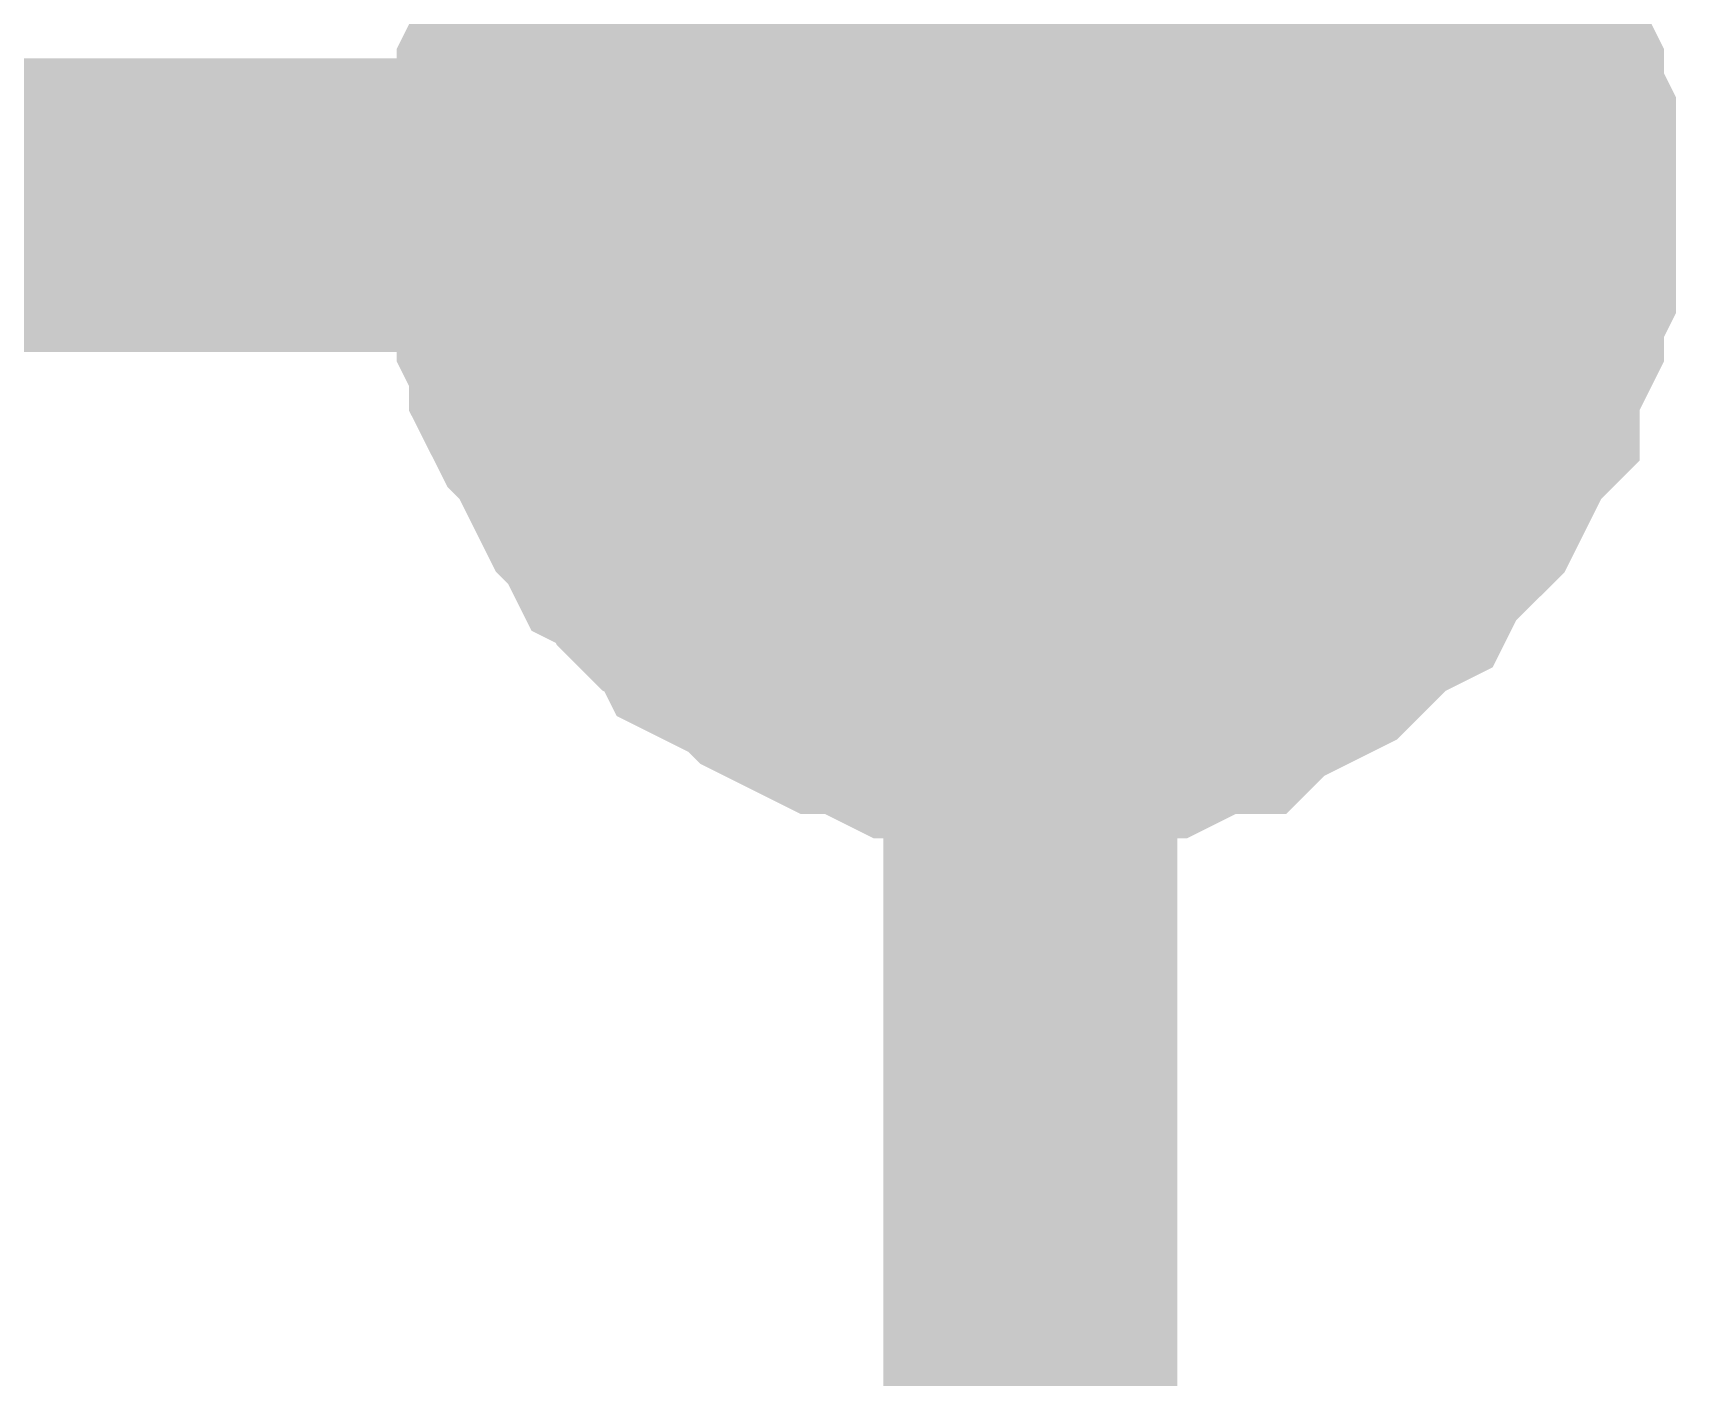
# Model space of a CAD drawing. Header units: inches. Extents: x 0 to 569, y 0 to 432.
# Drawn here: x 95.51 to 97.186, y 115.635 to 117.006 of the extents above; entities that cross this region are included whole.
import ezdxf

# ---------------------------------------------------------------- set-up
doc = ezdxf.new("R2010")
doc.units = ezdxf.units.IN
doc.layers.add('Sheet', color=255, linetype='Continuous')

msp = doc.modelspace()

# ---------------------------------------------------------------- linework, layer by layer
at = {"layer": 'Sheet'}
for points in [[(96.5274, 116.8301, 0.2997, 0.2997, 0), (96.5274, 142.2301, 0.2997, 0.2997, 0)], [(96.0189, 116.8301, 0.2997, 0.2997, 0), (96.0189, 116.8549, 0.2997, 0.2997, 0), (96.0189, 116.8797, 0.2997, 0.2997, 0), (96.0189, 116.9045, 0.2997, 0.2997, 0), (96.0313, 116.9293, 0.2997, 0.2997, 0), (96.0313, 116.9541, 0.2997, 0.2997, 0), (96.0437, 116.9789, 0.2997, 0.2997, 0), (96.0437, 117.0037, 0.2997, 0.2997, 0), (96.0562, 117.0285, 0.2997, 0.2997, 0), (96.0686, 117.0533, 0.2997, 0.2997, 0), (96.081, 117.0781, 0.2997, 0.2997, 0), (96.0934, 117.0905, 0.2997, 0.2997, 0), (96.1058, 117.1153, 0.2997, 0.2997, 0), (96.1182, 117.1401, 0.2997, 0.2997, 0), (96.1306, 117.1525, 0.2997, 0.2997, 0), (96.1554, 117.1773, 0.2997, 0.2997, 0)], [(96.0189, 116.8301, 0.2997, 0.2997, 0), (96.0189, 116.8549, 0.2997, 0.2997, 0), (96.0189, 116.8797, 0.2997, 0.2997, 0), (96.0189, 116.9045, 0.2997, 0.2997, 0), (96.0313, 116.9293, 0.2997, 0.2997, 0), (96.0313, 116.9541, 0.2997, 0.2997, 0), (96.0437, 116.9789, 0.2997, 0.2997, 0), (96.0437, 117.0037, 0.2997, 0.2997, 0), (96.0562, 117.0285, 0.2997, 0.2997, 0), (96.0686, 117.0533, 0.2997, 0.2997, 0), (96.081, 117.0781, 0.2997, 0.2997, 0), (96.0934, 117.0905, 0.2997, 0.2997, 0), (96.1058, 117.1153, 0.2997, 0.2997, 0), (96.1182, 117.1401, 0.2997, 0.2997, 0), (96.1306, 117.1525, 0.2997, 0.2997, 0), (96.1554, 117.1773, 0.2997, 0.2997, 0)], [(96.0189, 116.8301, 0.2997, 0.2997, 0), (96.0189, 116.8549, 0.2997, 0.2997, 0), (96.0189, 116.8797, 0.2997, 0.2997, 0), (96.0189, 116.9045, 0.2997, 0.2997, 0), (96.0313, 116.9293, 0.2997, 0.2997, 0), (96.0313, 116.9541, 0.2997, 0.2997, 0), (96.0437, 116.9789, 0.2997, 0.2997, 0), (96.0437, 117.0037, 0.2997, 0.2997, 0), (96.0562, 117.0285, 0.2997, 0.2997, 0), (96.0686, 117.0533, 0.2997, 0.2997, 0), (96.081, 117.0781, 0.2997, 0.2997, 0), (96.0934, 117.0905, 0.2997, 0.2997, 0), (96.1058, 117.1153, 0.2997, 0.2997, 0), (96.1182, 117.1401, 0.2997, 0.2997, 0), (96.1306, 117.1525, 0.2997, 0.2997, 0), (96.1554, 117.1773, 0.2997, 0.2997, 0)], [(96.0189, 116.8301, 0.2997, 0.2997, 0), (96.0189, 116.8549, 0.2997, 0.2997, 0), (96.0189, 116.8797, 0.2997, 0.2997, 0), (96.0189, 116.9045, 0.2997, 0.2997, 0), (96.0313, 116.9293, 0.2997, 0.2997, 0), (96.0313, 116.9541, 0.2997, 0.2997, 0), (96.0437, 116.9789, 0.2997, 0.2997, 0), (96.0437, 117.0037, 0.2997, 0.2997, 0), (96.0562, 117.0285, 0.2997, 0.2997, 0), (96.0686, 117.0533, 0.2997, 0.2997, 0), (96.081, 117.0781, 0.2997, 0.2997, 0), (96.0934, 117.0905, 0.2997, 0.2997, 0), (96.1058, 117.1153, 0.2997, 0.2997, 0), (96.1182, 117.1401, 0.2997, 0.2997, 0), (96.1306, 117.1525, 0.2997, 0.2997, 0), (96.1554, 117.1773, 0.2997, 0.2997, 0)], [(96.8995, 117.1773, 0.2997, 0.2997, 0), (96.9119, 117.1525, 0.2997, 0.2997, 0), (96.9367, 117.1401, 0.2997, 0.2997, 0), (96.9491, 117.1153, 0.2997, 0.2997, 0), (96.9615, 117.0905, 0.2997, 0.2997, 0), (96.9739, 117.0781, 0.2997, 0.2997, 0), (96.9863, 117.0533, 0.2997, 0.2997, 0), (96.9987, 117.0285, 0.2997, 0.2997, 0), (96.9987, 117.0037, 0.2997, 0.2997, 0), (97.0111, 116.9789, 0.2997, 0.2997, 0), (97.0235, 116.9541, 0.2997, 0.2997, 0), (97.0235, 116.9293, 0.2997, 0.2997, 0), (97.0359, 116.9045, 0.2997, 0.2997, 0), (97.0359, 116.8797, 0.2997, 0.2997, 0), (97.0359, 116.8549, 0.2997, 0.2997, 0), (97.0359, 116.8301, 0.2997, 0.2997, 0)], [(96.8995, 117.1773, 0.2997, 0.2997, 0), (96.9119, 117.1525, 0.2997, 0.2997, 0), (96.9367, 117.1401, 0.2997, 0.2997, 0), (96.9491, 117.1153, 0.2997, 0.2997, 0), (96.9615, 117.0905, 0.2997, 0.2997, 0), (96.9739, 117.0781, 0.2997, 0.2997, 0), (96.9863, 117.0533, 0.2997, 0.2997, 0), (96.9987, 117.0285, 0.2997, 0.2997, 0), (96.9987, 117.0037, 0.2997, 0.2997, 0), (97.0111, 116.9789, 0.2997, 0.2997, 0), (97.0235, 116.9541, 0.2997, 0.2997, 0), (97.0235, 116.9293, 0.2997, 0.2997, 0), (97.0359, 116.9045, 0.2997, 0.2997, 0), (97.0359, 116.8797, 0.2997, 0.2997, 0), (97.0359, 116.8549, 0.2997, 0.2997, 0), (97.0359, 116.8301, 0.2997, 0.2997, 0)], [(96.8995, 117.1773, 0.2997, 0.2997, 0), (96.9119, 117.1525, 0.2997, 0.2997, 0), (96.9367, 117.1401, 0.2997, 0.2997, 0), (96.9491, 117.1153, 0.2997, 0.2997, 0), (96.9615, 117.0905, 0.2997, 0.2997, 0), (96.9739, 117.0781, 0.2997, 0.2997, 0), (96.9863, 117.0533, 0.2997, 0.2997, 0), (96.9987, 117.0285, 0.2997, 0.2997, 0), (96.9987, 117.0037, 0.2997, 0.2997, 0), (97.0111, 116.9789, 0.2997, 0.2997, 0), (97.0235, 116.9541, 0.2997, 0.2997, 0), (97.0235, 116.9293, 0.2997, 0.2997, 0), (97.0359, 116.9045, 0.2997, 0.2997, 0), (97.0359, 116.8797, 0.2997, 0.2997, 0), (97.0359, 116.8549, 0.2997, 0.2997, 0), (97.0359, 116.8301, 0.2997, 0.2997, 0)], [(96.8995, 117.1773, 0.2997, 0.2997, 0), (96.9119, 117.1525, 0.2997, 0.2997, 0), (96.9367, 117.1401, 0.2997, 0.2997, 0), (96.9491, 117.1153, 0.2997, 0.2997, 0), (96.9615, 117.0905, 0.2997, 0.2997, 0), (96.9739, 117.0781, 0.2997, 0.2997, 0), (96.9863, 117.0533, 0.2997, 0.2997, 0), (96.9987, 117.0285, 0.2997, 0.2997, 0), (96.9987, 117.0037, 0.2997, 0.2997, 0), (97.0111, 116.9789, 0.2997, 0.2997, 0), (97.0235, 116.9541, 0.2997, 0.2997, 0), (97.0235, 116.9293, 0.2997, 0.2997, 0), (97.0359, 116.9045, 0.2997, 0.2997, 0), (97.0359, 116.8797, 0.2997, 0.2997, 0), (97.0359, 116.8549, 0.2997, 0.2997, 0), (97.0359, 116.8301, 0.2997, 0.2997, 0)], [(96.0189, 116.8301, 0.0991, 0.0991, 0), (96.0189, 116.8549, 0.0991, 0.0991, 0), (96.0189, 116.8797, 0.0991, 0.0991, 0), (96.0189, 116.9045, 0.0991, 0.0991, 0), (96.0313, 116.9293, 0.0991, 0.0991, 0), (96.0313, 116.9541, 0.0991, 0.0991, 0), (96.0437, 116.9789, 0.0991, 0.0991, 0), (96.0437, 117.0037, 0.0991, 0.0991, 0), (96.0562, 117.0285, 0.0991, 0.0991, 0), (96.0686, 117.0533, 0.0991, 0.0991, 0), (96.081, 117.0781, 0.0991, 0.0991, 0)], [(96.0189, 116.8301, 0.0991, 0.0991, 0), (96.0189, 116.8549, 0.0991, 0.0991, 0), (96.0189, 116.8797, 0.0991, 0.0991, 0), (96.0189, 116.9045, 0.0991, 0.0991, 0), (96.0313, 116.9293, 0.0991, 0.0991, 0), (96.0313, 116.9541, 0.0991, 0.0991, 0), (96.0437, 116.9789, 0.0991, 0.0991, 0), (96.0437, 117.0037, 0.0991, 0.0991, 0), (96.0562, 117.0285, 0.0991, 0.0991, 0), (96.0686, 117.0533, 0.0991, 0.0991, 0), (96.081, 117.0781, 0.0991, 0.0991, 0)], [(96.0189, 116.8301, 0.0991, 0.0991, 0), (96.0189, 116.8549, 0.0991, 0.0991, 0), (96.0189, 116.8797, 0.0991, 0.0991, 0), (96.0189, 116.9045, 0.0991, 0.0991, 0), (96.0313, 116.9293, 0.0991, 0.0991, 0), (96.0313, 116.9541, 0.0991, 0.0991, 0), (96.0437, 116.9789, 0.0991, 0.0991, 0), (96.0437, 117.0037, 0.0991, 0.0991, 0), (96.0562, 117.0285, 0.0991, 0.0991, 0), (96.0686, 117.0533, 0.0991, 0.0991, 0), (96.081, 117.0781, 0.0991, 0.0991, 0)], [(96.0189, 116.8301, 0.0991, 0.0991, 0), (96.0189, 116.8549, 0.0991, 0.0991, 0), (96.0189, 116.8797, 0.0991, 0.0991, 0), (96.0189, 116.9045, 0.0991, 0.0991, 0), (96.0313, 116.9293, 0.0991, 0.0991, 0), (96.0313, 116.9541, 0.0991, 0.0991, 0), (96.0437, 116.9789, 0.0991, 0.0991, 0), (96.0437, 117.0037, 0.0991, 0.0991, 0), (96.0562, 117.0285, 0.0991, 0.0991, 0), (96.0686, 117.0533, 0.0991, 0.0991, 0), (96.081, 117.0781, 0.0991, 0.0991, 0)], [(96.9739, 117.0781, 0.0991, 0.0991, 0), (96.9863, 117.0533, 0.0991, 0.0991, 0), (96.9987, 117.0285, 0.0991, 0.0991, 0), (96.9987, 117.0037, 0.0991, 0.0991, 0), (97.0111, 116.9789, 0.0991, 0.0991, 0), (97.0235, 116.9541, 0.0991, 0.0991, 0), (97.0235, 116.9293, 0.0991, 0.0991, 0), (97.0359, 116.9045, 0.0991, 0.0991, 0), (97.0359, 116.8797, 0.0991, 0.0991, 0), (97.0359, 116.8549, 0.0991, 0.0991, 0), (97.0359, 116.8301, 0.0991, 0.0991, 0)], [(96.9739, 117.0781, 0.0991, 0.0991, 0), (96.9863, 117.0533, 0.0991, 0.0991, 0), (96.9987, 117.0285, 0.0991, 0.0991, 0), (96.9987, 117.0037, 0.0991, 0.0991, 0), (97.0111, 116.9789, 0.0991, 0.0991, 0), (97.0235, 116.9541, 0.0991, 0.0991, 0), (97.0235, 116.9293, 0.0991, 0.0991, 0), (97.0359, 116.9045, 0.0991, 0.0991, 0), (97.0359, 116.8797, 0.0991, 0.0991, 0), (97.0359, 116.8549, 0.0991, 0.0991, 0), (97.0359, 116.8301, 0.0991, 0.0991, 0)], [(96.9739, 117.0781, 0.0991, 0.0991, 0), (96.9863, 117.0533, 0.0991, 0.0991, 0), (96.9987, 117.0285, 0.0991, 0.0991, 0), (96.9987, 117.0037, 0.0991, 0.0991, 0), (97.0111, 116.9789, 0.0991, 0.0991, 0), (97.0235, 116.9541, 0.0991, 0.0991, 0), (97.0235, 116.9293, 0.0991, 0.0991, 0), (97.0359, 116.9045, 0.0991, 0.0991, 0), (97.0359, 116.8797, 0.0991, 0.0991, 0), (97.0359, 116.8549, 0.0991, 0.0991, 0), (97.0359, 116.8301, 0.0991, 0.0991, 0)], [(96.9739, 117.0781, 0.0991, 0.0991, 0), (96.9863, 117.0533, 0.0991, 0.0991, 0), (96.9987, 117.0285, 0.0991, 0.0991, 0), (96.9987, 117.0037, 0.0991, 0.0991, 0), (97.0111, 116.9789, 0.0991, 0.0991, 0), (97.0235, 116.9541, 0.0991, 0.0991, 0), (97.0235, 116.9293, 0.0991, 0.0991, 0), (97.0359, 116.9045, 0.0991, 0.0991, 0), (97.0359, 116.8797, 0.0991, 0.0991, 0), (97.0359, 116.8549, 0.0991, 0.0991, 0), (97.0359, 116.8301, 0.0991, 0.0991, 0)], [(93.985, 116.8301, 0.2997, 0.2997, 0), (96.5274, 116.8301, 0.2997, 0.2997, 0), (96.5274, 91.4301, 0.2997, 0.2997, 0), (93.985, 91.4301, 0.2997, 0.2997, 0), (93.985, 81.2726, 0.2997, 0.2997, 0)], [(96.5274, 116.3216, 0.2997, 0.2997, 0), (96.5026, 116.3216, 0.2997, 0.2997, 0), (96.4778, 116.3216, 0.2997, 0.2997, 0), (96.453, 116.3216, 0.2997, 0.2997, 0), (96.4282, 116.334, 0.2997, 0.2997, 0), (96.4034, 116.334, 0.2997, 0.2997, 0), (96.3786, 116.3464, 0.2997, 0.2997, 0), (96.3538, 116.3588, 0.2997, 0.2997, 0), (96.329, 116.3588, 0.2997, 0.2997, 0), (96.3042, 116.3712, 0.2997, 0.2997, 0), (96.2794, 116.3836, 0.2997, 0.2997, 0), (96.267, 116.396, 0.2997, 0.2997, 0), (96.2422, 116.4084, 0.2997, 0.2997, 0), (96.2174, 116.4208, 0.2997, 0.2997, 0), (96.205, 116.4456, 0.2997, 0.2997, 0), (96.1802, 116.458, 0.2997, 0.2997, 0), (96.1678, 116.4704, 0.2997, 0.2997, 0), (96.1554, 116.4952, 0.2997, 0.2997, 0), (96.1306, 116.5076, 0.2997, 0.2997, 0), (96.1182, 116.5324, 0.2997, 0.2997, 0), (96.1058, 116.5448, 0.2997, 0.2997, 0), (96.0934, 116.5696, 0.2997, 0.2997, 0), (96.081, 116.5944, 0.2997, 0.2997, 0), (96.0686, 116.6192, 0.2997, 0.2997, 0), (96.0562, 116.6316, 0.2997, 0.2997, 0), (96.0437, 116.6564, 0.2997, 0.2997, 0), (96.0437, 116.6813, 0.2997, 0.2997, 0), (96.0313, 116.7061, 0.2997, 0.2997, 0), (96.0313, 116.7309, 0.2997, 0.2997, 0), (96.0189, 116.7557, 0.2997, 0.2997, 0), (96.0189, 116.7805, 0.2997, 0.2997, 0), (96.0189, 116.8053, 0.2997, 0.2997, 0), (96.0189, 116.8301, 0.2997, 0.2997, 0)], [(96.0189, 116.8301, 0.2997, 0.2997, 0), (96.0189, 116.8301, 0.2997, 0.2997, 0)], [(96.5274, 116.3216, 0.2997, 0.2997, 0), (96.5026, 116.3216, 0.2997, 0.2997, 0), (96.4778, 116.3216, 0.2997, 0.2997, 0), (96.453, 116.3216, 0.2997, 0.2997, 0), (96.4282, 116.334, 0.2997, 0.2997, 0), (96.4034, 116.334, 0.2997, 0.2997, 0), (96.3786, 116.3464, 0.2997, 0.2997, 0), (96.3538, 116.3588, 0.2997, 0.2997, 0), (96.329, 116.3588, 0.2997, 0.2997, 0), (96.3042, 116.3712, 0.2997, 0.2997, 0), (96.2794, 116.3836, 0.2997, 0.2997, 0), (96.267, 116.396, 0.2997, 0.2997, 0), (96.2422, 116.4084, 0.2997, 0.2997, 0), (96.2174, 116.4208, 0.2997, 0.2997, 0), (96.205, 116.4456, 0.2997, 0.2997, 0), (96.1802, 116.458, 0.2997, 0.2997, 0), (96.1678, 116.4704, 0.2997, 0.2997, 0), (96.1554, 116.4952, 0.2997, 0.2997, 0), (96.1306, 116.5076, 0.2997, 0.2997, 0), (96.1182, 116.5324, 0.2997, 0.2997, 0), (96.1058, 116.5448, 0.2997, 0.2997, 0), (96.0934, 116.5696, 0.2997, 0.2997, 0), (96.081, 116.5944, 0.2997, 0.2997, 0), (96.0686, 116.6192, 0.2997, 0.2997, 0), (96.0562, 116.6316, 0.2997, 0.2997, 0), (96.0437, 116.6564, 0.2997, 0.2997, 0), (96.0437, 116.6813, 0.2997, 0.2997, 0), (96.0313, 116.7061, 0.2997, 0.2997, 0), (96.0313, 116.7309, 0.2997, 0.2997, 0), (96.0189, 116.7557, 0.2997, 0.2997, 0), (96.0189, 116.7805, 0.2997, 0.2997, 0), (96.0189, 116.8053, 0.2997, 0.2997, 0), (96.0189, 116.8301, 0.2997, 0.2997, 0)], [(96.0189, 116.8301, 0.2997, 0.2997, 0), (96.0189, 116.8301, 0.2997, 0.2997, 0)], [(96.5274, 116.3216, 0.2997, 0.2997, 0), (96.5026, 116.3216, 0.2997, 0.2997, 0), (96.4778, 116.3216, 0.2997, 0.2997, 0), (96.453, 116.3216, 0.2997, 0.2997, 0), (96.4282, 116.334, 0.2997, 0.2997, 0), (96.4034, 116.334, 0.2997, 0.2997, 0), (96.3786, 116.3464, 0.2997, 0.2997, 0), (96.3538, 116.3588, 0.2997, 0.2997, 0), (96.329, 116.3588, 0.2997, 0.2997, 0), (96.3042, 116.3712, 0.2997, 0.2997, 0), (96.2794, 116.3836, 0.2997, 0.2997, 0), (96.267, 116.396, 0.2997, 0.2997, 0), (96.2422, 116.4084, 0.2997, 0.2997, 0), (96.2174, 116.4208, 0.2997, 0.2997, 0), (96.205, 116.4456, 0.2997, 0.2997, 0), (96.1802, 116.458, 0.2997, 0.2997, 0), (96.1678, 116.4704, 0.2997, 0.2997, 0), (96.1554, 116.4952, 0.2997, 0.2997, 0), (96.1306, 116.5076, 0.2997, 0.2997, 0), (96.1182, 116.5324, 0.2997, 0.2997, 0), (96.1058, 116.5448, 0.2997, 0.2997, 0), (96.0934, 116.5696, 0.2997, 0.2997, 0), (96.081, 116.5944, 0.2997, 0.2997, 0), (96.0686, 116.6192, 0.2997, 0.2997, 0), (96.0562, 116.6316, 0.2997, 0.2997, 0), (96.0437, 116.6564, 0.2997, 0.2997, 0), (96.0437, 116.6813, 0.2997, 0.2997, 0), (96.0313, 116.7061, 0.2997, 0.2997, 0), (96.0313, 116.7309, 0.2997, 0.2997, 0), (96.0189, 116.7557, 0.2997, 0.2997, 0), (96.0189, 116.7805, 0.2997, 0.2997, 0), (96.0189, 116.8053, 0.2997, 0.2997, 0), (96.0189, 116.8301, 0.2997, 0.2997, 0)], [(96.0189, 116.8301, 0.2997, 0.2997, 0), (96.0189, 116.8301, 0.2997, 0.2997, 0)], [(96.5274, 116.3216, 0.2997, 0.2997, 0), (96.5026, 116.3216, 0.2997, 0.2997, 0), (96.4778, 116.3216, 0.2997, 0.2997, 0), (96.453, 116.3216, 0.2997, 0.2997, 0), (96.4282, 116.334, 0.2997, 0.2997, 0), (96.4034, 116.334, 0.2997, 0.2997, 0), (96.3786, 116.3464, 0.2997, 0.2997, 0), (96.3538, 116.3588, 0.2997, 0.2997, 0), (96.329, 116.3588, 0.2997, 0.2997, 0), (96.3042, 116.3712, 0.2997, 0.2997, 0), (96.2794, 116.3836, 0.2997, 0.2997, 0), (96.267, 116.396, 0.2997, 0.2997, 0), (96.2422, 116.4084, 0.2997, 0.2997, 0), (96.2174, 116.4208, 0.2997, 0.2997, 0), (96.205, 116.4456, 0.2997, 0.2997, 0), (96.1802, 116.458, 0.2997, 0.2997, 0), (96.1678, 116.4704, 0.2997, 0.2997, 0), (96.1554, 116.4952, 0.2997, 0.2997, 0), (96.1306, 116.5076, 0.2997, 0.2997, 0), (96.1182, 116.5324, 0.2997, 0.2997, 0), (96.1058, 116.5448, 0.2997, 0.2997, 0), (96.0934, 116.5696, 0.2997, 0.2997, 0), (96.081, 116.5944, 0.2997, 0.2997, 0), (96.0686, 116.6192, 0.2997, 0.2997, 0), (96.0562, 116.6316, 0.2997, 0.2997, 0), (96.0437, 116.6564, 0.2997, 0.2997, 0), (96.0437, 116.6813, 0.2997, 0.2997, 0), (96.0313, 116.7061, 0.2997, 0.2997, 0), (96.0313, 116.7309, 0.2997, 0.2997, 0), (96.0189, 116.7557, 0.2997, 0.2997, 0), (96.0189, 116.7805, 0.2997, 0.2997, 0), (96.0189, 116.8053, 0.2997, 0.2997, 0), (96.0189, 116.8301, 0.2997, 0.2997, 0)], [(96.0189, 116.8301, 0.2997, 0.2997, 0), (96.0189, 116.8301, 0.2997, 0.2997, 0)], [(97.0359, 116.8301, 0.2997, 0.2997, 0), (97.0359, 116.8053, 0.2997, 0.2997, 0), (97.0359, 116.7805, 0.2997, 0.2997, 0), (97.0359, 116.7557, 0.2997, 0.2997, 0), (97.0235, 116.7309, 0.2997, 0.2997, 0), (97.0235, 116.7061, 0.2997, 0.2997, 0), (97.0111, 116.6813, 0.2997, 0.2997, 0), (96.9987, 116.6564, 0.2997, 0.2997, 0), (96.9987, 116.6316, 0.2997, 0.2997, 0), (96.9863, 116.6192, 0.2997, 0.2997, 0), (96.9739, 116.5944, 0.2997, 0.2997, 0), (96.9615, 116.5696, 0.2997, 0.2997, 0), (96.9491, 116.5448, 0.2997, 0.2997, 0), (96.9367, 116.5324, 0.2997, 0.2997, 0), (96.9119, 116.5076, 0.2997, 0.2997, 0), (96.8995, 116.4952, 0.2997, 0.2997, 0), (96.8871, 116.4704, 0.2997, 0.2997, 0), (96.8623, 116.458, 0.2997, 0.2997, 0), (96.8499, 116.4456, 0.2997, 0.2997, 0), (96.8251, 116.4208, 0.2997, 0.2997, 0), (96.8127, 116.4084, 0.2997, 0.2997, 0), (96.7879, 116.396, 0.2997, 0.2997, 0), (96.7631, 116.3836, 0.2997, 0.2997, 0), (96.7383, 116.3712, 0.2997, 0.2997, 0), (96.7259, 116.3588, 0.2997, 0.2997, 0), (96.7011, 116.3588, 0.2997, 0.2997, 0), (96.6763, 116.3464, 0.2997, 0.2997, 0), (96.6515, 116.334, 0.2997, 0.2997, 0), (96.6267, 116.334, 0.2997, 0.2997, 0), (96.6019, 116.3216, 0.2997, 0.2997, 0), (96.5771, 116.3216, 0.2997, 0.2997, 0), (96.5522, 116.3216, 0.2997, 0.2997, 0), (96.5274, 116.3216, 0.2997, 0.2997, 0)], [(97.0359, 116.8301, 0.2997, 0.2997, 0), (97.0359, 116.8053, 0.2997, 0.2997, 0), (97.0359, 116.7805, 0.2997, 0.2997, 0), (97.0359, 116.7557, 0.2997, 0.2997, 0), (97.0235, 116.7309, 0.2997, 0.2997, 0), (97.0235, 116.7061, 0.2997, 0.2997, 0), (97.0111, 116.6813, 0.2997, 0.2997, 0), (96.9987, 116.6564, 0.2997, 0.2997, 0), (96.9987, 116.6316, 0.2997, 0.2997, 0), (96.9863, 116.6192, 0.2997, 0.2997, 0), (96.9739, 116.5944, 0.2997, 0.2997, 0), (96.9615, 116.5696, 0.2997, 0.2997, 0), (96.9491, 116.5448, 0.2997, 0.2997, 0), (96.9367, 116.5324, 0.2997, 0.2997, 0), (96.9119, 116.5076, 0.2997, 0.2997, 0), (96.8995, 116.4952, 0.2997, 0.2997, 0), (96.8871, 116.4704, 0.2997, 0.2997, 0), (96.8623, 116.458, 0.2997, 0.2997, 0), (96.8499, 116.4456, 0.2997, 0.2997, 0), (96.8251, 116.4208, 0.2997, 0.2997, 0), (96.8127, 116.4084, 0.2997, 0.2997, 0), (96.7879, 116.396, 0.2997, 0.2997, 0), (96.7631, 116.3836, 0.2997, 0.2997, 0), (96.7383, 116.3712, 0.2997, 0.2997, 0), (96.7259, 116.3588, 0.2997, 0.2997, 0), (96.7011, 116.3588, 0.2997, 0.2997, 0), (96.6763, 116.3464, 0.2997, 0.2997, 0), (96.6515, 116.334, 0.2997, 0.2997, 0), (96.6267, 116.334, 0.2997, 0.2997, 0), (96.6019, 116.3216, 0.2997, 0.2997, 0), (96.5771, 116.3216, 0.2997, 0.2997, 0), (96.5522, 116.3216, 0.2997, 0.2997, 0), (96.5274, 116.3216, 0.2997, 0.2997, 0)], [(97.0359, 116.8301, 0.2997, 0.2997, 0), (97.0359, 116.8053, 0.2997, 0.2997, 0), (97.0359, 116.7805, 0.2997, 0.2997, 0), (97.0359, 116.7557, 0.2997, 0.2997, 0), (97.0235, 116.7309, 0.2997, 0.2997, 0), (97.0235, 116.7061, 0.2997, 0.2997, 0), (97.0111, 116.6813, 0.2997, 0.2997, 0), (96.9987, 116.6564, 0.2997, 0.2997, 0), (96.9987, 116.6316, 0.2997, 0.2997, 0), (96.9863, 116.6192, 0.2997, 0.2997, 0), (96.9739, 116.5944, 0.2997, 0.2997, 0), (96.9615, 116.5696, 0.2997, 0.2997, 0), (96.9491, 116.5448, 0.2997, 0.2997, 0), (96.9367, 116.5324, 0.2997, 0.2997, 0), (96.9119, 116.5076, 0.2997, 0.2997, 0), (96.8995, 116.4952, 0.2997, 0.2997, 0), (96.8871, 116.4704, 0.2997, 0.2997, 0), (96.8623, 116.458, 0.2997, 0.2997, 0), (96.8499, 116.4456, 0.2997, 0.2997, 0), (96.8251, 116.4208, 0.2997, 0.2997, 0), (96.8127, 116.4084, 0.2997, 0.2997, 0), (96.7879, 116.396, 0.2997, 0.2997, 0), (96.7631, 116.3836, 0.2997, 0.2997, 0), (96.7383, 116.3712, 0.2997, 0.2997, 0), (96.7259, 116.3588, 0.2997, 0.2997, 0), (96.7011, 116.3588, 0.2997, 0.2997, 0), (96.6763, 116.3464, 0.2997, 0.2997, 0), (96.6515, 116.334, 0.2997, 0.2997, 0), (96.6267, 116.334, 0.2997, 0.2997, 0), (96.6019, 116.3216, 0.2997, 0.2997, 0), (96.5771, 116.3216, 0.2997, 0.2997, 0), (96.5522, 116.3216, 0.2997, 0.2997, 0), (96.5274, 116.3216, 0.2997, 0.2997, 0)], [(97.0359, 116.8301, 0.2997, 0.2997, 0), (97.0359, 116.8053, 0.2997, 0.2997, 0), (97.0359, 116.7805, 0.2997, 0.2997, 0), (97.0359, 116.7557, 0.2997, 0.2997, 0), (97.0235, 116.7309, 0.2997, 0.2997, 0), (97.0235, 116.7061, 0.2997, 0.2997, 0), (97.0111, 116.6813, 0.2997, 0.2997, 0), (96.9987, 116.6564, 0.2997, 0.2997, 0), (96.9987, 116.6316, 0.2997, 0.2997, 0), (96.9863, 116.6192, 0.2997, 0.2997, 0), (96.9739, 116.5944, 0.2997, 0.2997, 0), (96.9615, 116.5696, 0.2997, 0.2997, 0), (96.9491, 116.5448, 0.2997, 0.2997, 0), (96.9367, 116.5324, 0.2997, 0.2997, 0), (96.9119, 116.5076, 0.2997, 0.2997, 0), (96.8995, 116.4952, 0.2997, 0.2997, 0), (96.8871, 116.4704, 0.2997, 0.2997, 0), (96.8623, 116.458, 0.2997, 0.2997, 0), (96.8499, 116.4456, 0.2997, 0.2997, 0), (96.8251, 116.4208, 0.2997, 0.2997, 0), (96.8127, 116.4084, 0.2997, 0.2997, 0), (96.7879, 116.396, 0.2997, 0.2997, 0), (96.7631, 116.3836, 0.2997, 0.2997, 0), (96.7383, 116.3712, 0.2997, 0.2997, 0), (96.7259, 116.3588, 0.2997, 0.2997, 0), (96.7011, 116.3588, 0.2997, 0.2997, 0), (96.6763, 116.3464, 0.2997, 0.2997, 0), (96.6515, 116.334, 0.2997, 0.2997, 0), (96.6267, 116.334, 0.2997, 0.2997, 0), (96.6019, 116.3216, 0.2997, 0.2997, 0), (96.5771, 116.3216, 0.2997, 0.2997, 0), (96.5522, 116.3216, 0.2997, 0.2997, 0), (96.5274, 116.3216, 0.2997, 0.2997, 0)], [(97.0359, 116.8301, 0.2997, 0.2997, 0), (97.0359, 116.8301, 0.2997, 0.2997, 0), (97.0359, 116.8301, 0.2997, 0.2997, 0), (97.0359, 116.8301, 0.2997, 0.2997, 0), (97.0359, 116.8301, 0.2997, 0.2997, 0), (97.0359, 116.8301, 0.2997, 0.2997, 0), (97.0359, 116.8301, 0.2997, 0.2997, 0), (97.0359, 116.8301, 0.2997, 0.2997, 0), (97.0359, 116.8301, 0.2997, 0.2997, 0), (97.0359, 116.8301, 0.2997, 0.2997, 0), (97.0359, 116.8301, 0.2997, 0.2997, 0), (97.0359, 116.8301, 0.2997, 0.2997, 0), (97.0359, 116.8301, 0.2997, 0.2997, 0), (97.0359, 116.8301, 0.2997, 0.2997, 0), (97.0359, 116.8301, 0.2997, 0.2997, 0), (97.0359, 116.8301, 0.2997, 0.2997, 0), (97.0359, 116.8301, 0.2997, 0.2997, 0), (97.0359, 116.8301, 0.2997, 0.2997, 0), (97.0359, 116.8301, 0.2997, 0.2997, 0), (97.0359, 116.8301, 0.2997, 0.2997, 0), (97.0359, 116.8301, 0.2997, 0.2997, 0), (97.0359, 116.8301, 0.2997, 0.2997, 0), (97.0359, 116.8301, 0.2997, 0.2997, 0), (97.0359, 116.8301, 0.2997, 0.2997, 0), (97.0359, 116.8301, 0.2997, 0.2997, 0), (97.0359, 116.8301, 0.2997, 0.2997, 0), (97.0359, 116.8301, 0.2997, 0.2997, 0), (97.0359, 116.8301, 0.2997, 0.2997, 0), (97.0359, 116.8301, 0.2997, 0.2997, 0), (97.0359, 116.8301, 0.2997, 0.2997, 0), (97.0359, 116.8301, 0.2997, 0.2997, 0), (97.0359, 116.8301, 0.2997, 0.2997, 0), (97.0359, 116.8301, 0.2997, 0.2997, 0)], [(97.0359, 116.8301, 0.2997, 0.2997, 0), (97.0359, 116.8301, 0.2997, 0.2997, 0)], [(97.0359, 116.8301, 0.2997, 0.2997, 0), (97.0359, 116.8301, 0.2997, 0.2997, 0), (97.0359, 116.8301, 0.2997, 0.2997, 0), (97.0359, 116.8301, 0.2997, 0.2997, 0), (97.0359, 116.8301, 0.2997, 0.2997, 0), (97.0359, 116.8301, 0.2997, 0.2997, 0), (97.0359, 116.8301, 0.2997, 0.2997, 0), (97.0359, 116.8301, 0.2997, 0.2997, 0), (97.0359, 116.8301, 0.2997, 0.2997, 0), (97.0359, 116.8301, 0.2997, 0.2997, 0), (97.0359, 116.8301, 0.2997, 0.2997, 0), (97.0359, 116.8301, 0.2997, 0.2997, 0), (97.0359, 116.8301, 0.2997, 0.2997, 0), (97.0359, 116.8301, 0.2997, 0.2997, 0), (97.0359, 116.8301, 0.2997, 0.2997, 0), (97.0359, 116.8301, 0.2997, 0.2997, 0), (97.0359, 116.8301, 0.2997, 0.2997, 0), (97.0359, 116.8301, 0.2997, 0.2997, 0), (97.0359, 116.8301, 0.2997, 0.2997, 0), (97.0359, 116.8301, 0.2997, 0.2997, 0), (97.0359, 116.8301, 0.2997, 0.2997, 0), (97.0359, 116.8301, 0.2997, 0.2997, 0), (97.0359, 116.8301, 0.2997, 0.2997, 0), (97.0359, 116.8301, 0.2997, 0.2997, 0), (97.0359, 116.8301, 0.2997, 0.2997, 0), (97.0359, 116.8301, 0.2997, 0.2997, 0), (97.0359, 116.8301, 0.2997, 0.2997, 0), (97.0359, 116.8301, 0.2997, 0.2997, 0), (97.0359, 116.8301, 0.2997, 0.2997, 0), (97.0359, 116.8301, 0.2997, 0.2997, 0), (97.0359, 116.8301, 0.2997, 0.2997, 0), (97.0359, 116.8301, 0.2997, 0.2997, 0), (97.0359, 116.8301, 0.2997, 0.2997, 0)], [(97.0359, 116.8301, 0.2997, 0.2997, 0), (97.0359, 116.8301, 0.2997, 0.2997, 0)], [(97.0359, 116.8301, 0.2997, 0.2997, 0), (97.0359, 116.8301, 0.2997, 0.2997, 0), (97.0359, 116.8301, 0.2997, 0.2997, 0), (97.0359, 116.8301, 0.2997, 0.2997, 0), (97.0359, 116.8301, 0.2997, 0.2997, 0), (97.0359, 116.8301, 0.2997, 0.2997, 0), (97.0359, 116.8301, 0.2997, 0.2997, 0), (97.0359, 116.8301, 0.2997, 0.2997, 0), (97.0359, 116.8301, 0.2997, 0.2997, 0), (97.0359, 116.8301, 0.2997, 0.2997, 0), (97.0359, 116.8301, 0.2997, 0.2997, 0), (97.0359, 116.8301, 0.2997, 0.2997, 0), (97.0359, 116.8301, 0.2997, 0.2997, 0), (97.0359, 116.8301, 0.2997, 0.2997, 0), (97.0359, 116.8301, 0.2997, 0.2997, 0), (97.0359, 116.8301, 0.2997, 0.2997, 0), (97.0359, 116.8301, 0.2997, 0.2997, 0), (97.0359, 116.8301, 0.2997, 0.2997, 0), (97.0359, 116.8301, 0.2997, 0.2997, 0), (97.0359, 116.8301, 0.2997, 0.2997, 0), (97.0359, 116.8301, 0.2997, 0.2997, 0), (97.0359, 116.8301, 0.2997, 0.2997, 0), (97.0359, 116.8301, 0.2997, 0.2997, 0), (97.0359, 116.8301, 0.2997, 0.2997, 0), (97.0359, 116.8301, 0.2997, 0.2997, 0), (97.0359, 116.8301, 0.2997, 0.2997, 0), (97.0359, 116.8301, 0.2997, 0.2997, 0), (97.0359, 116.8301, 0.2997, 0.2997, 0), (97.0359, 116.8301, 0.2997, 0.2997, 0), (97.0359, 116.8301, 0.2997, 0.2997, 0), (97.0359, 116.8301, 0.2997, 0.2997, 0), (97.0359, 116.8301, 0.2997, 0.2997, 0), (97.0359, 116.8301, 0.2997, 0.2997, 0)], [(97.0359, 116.8301, 0.2997, 0.2997, 0), (97.0359, 116.8301, 0.2997, 0.2997, 0)], [(97.0359, 116.8301, 0.2997, 0.2997, 0), (97.0359, 116.8301, 0.2997, 0.2997, 0), (97.0359, 116.8301, 0.2997, 0.2997, 0), (97.0359, 116.8301, 0.2997, 0.2997, 0), (97.0359, 116.8301, 0.2997, 0.2997, 0), (97.0359, 116.8301, 0.2997, 0.2997, 0), (97.0359, 116.8301, 0.2997, 0.2997, 0), (97.0359, 116.8301, 0.2997, 0.2997, 0), (97.0359, 116.8301, 0.2997, 0.2997, 0), (97.0359, 116.8301, 0.2997, 0.2997, 0), (97.0359, 116.8301, 0.2997, 0.2997, 0), (97.0359, 116.8301, 0.2997, 0.2997, 0), (97.0359, 116.8301, 0.2997, 0.2997, 0), (97.0359, 116.8301, 0.2997, 0.2997, 0), (97.0359, 116.8301, 0.2997, 0.2997, 0), (97.0359, 116.8301, 0.2997, 0.2997, 0), (97.0359, 116.8301, 0.2997, 0.2997, 0), (97.0359, 116.8301, 0.2997, 0.2997, 0), (97.0359, 116.8301, 0.2997, 0.2997, 0), (97.0359, 116.8301, 0.2997, 0.2997, 0), (97.0359, 116.8301, 0.2997, 0.2997, 0), (97.0359, 116.8301, 0.2997, 0.2997, 0), (97.0359, 116.8301, 0.2997, 0.2997, 0), (97.0359, 116.8301, 0.2997, 0.2997, 0), (97.0359, 116.8301, 0.2997, 0.2997, 0), (97.0359, 116.8301, 0.2997, 0.2997, 0), (97.0359, 116.8301, 0.2997, 0.2997, 0), (97.0359, 116.8301, 0.2997, 0.2997, 0), (97.0359, 116.8301, 0.2997, 0.2997, 0), (97.0359, 116.8301, 0.2997, 0.2997, 0), (97.0359, 116.8301, 0.2997, 0.2997, 0), (97.0359, 116.8301, 0.2997, 0.2997, 0), (97.0359, 116.8301, 0.2997, 0.2997, 0)], [(97.0359, 116.8301, 0.2997, 0.2997, 0), (97.0359, 116.8301, 0.2997, 0.2997, 0)], [(96.5274, 116.3216, 0.0991, 0.0991, 0), (96.5026, 116.3216, 0.0991, 0.0991, 0), (96.4778, 116.3216, 0.0991, 0.0991, 0), (96.453, 116.3216, 0.0991, 0.0991, 0), (96.4282, 116.334, 0.0991, 0.0991, 0), (96.4034, 116.334, 0.0991, 0.0991, 0), (96.3786, 116.3464, 0.0991, 0.0991, 0), (96.3538, 116.3588, 0.0991, 0.0991, 0), (96.329, 116.3588, 0.0991, 0.0991, 0), (96.3042, 116.3712, 0.0991, 0.0991, 0), (96.2794, 116.3836, 0.0991, 0.0991, 0), (96.267, 116.396, 0.0991, 0.0991, 0), (96.2422, 116.4084, 0.0991, 0.0991, 0), (96.2174, 116.4208, 0.0991, 0.0991, 0), (96.205, 116.4456, 0.0991, 0.0991, 0), (96.1802, 116.458, 0.0991, 0.0991, 0), (96.1678, 116.4704, 0.0991, 0.0991, 0), (96.1554, 116.4952, 0.0991, 0.0991, 0), (96.1306, 116.5076, 0.0991, 0.0991, 0), (96.1182, 116.5324, 0.0991, 0.0991, 0), (96.1058, 116.5448, 0.0991, 0.0991, 0), (96.0934, 116.5696, 0.0991, 0.0991, 0), (96.081, 116.5944, 0.0991, 0.0991, 0), (96.0686, 116.6192, 0.0991, 0.0991, 0), (96.0562, 116.6316, 0.0991, 0.0991, 0), (96.0437, 116.6564, 0.0991, 0.0991, 0), (96.0437, 116.6813, 0.0991, 0.0991, 0), (96.0313, 116.7061, 0.0991, 0.0991, 0), (96.0313, 116.7309, 0.0991, 0.0991, 0), (96.0189, 116.7557, 0.0991, 0.0991, 0), (96.0189, 116.7805, 0.0991, 0.0991, 0), (96.0189, 116.8053, 0.0991, 0.0991, 0), (96.0189, 116.8301, 0.0991, 0.0991, 0)], [(96.0189, 116.8301, 0.0991, 0.0991, 0), (96.0189, 116.8301, 0.0991, 0.0991, 0)], [(96.5274, 116.3216, 0.0991, 0.0991, 0), (96.5026, 116.3216, 0.0991, 0.0991, 0), (96.4778, 116.3216, 0.0991, 0.0991, 0), (96.453, 116.3216, 0.0991, 0.0991, 0), (96.4282, 116.334, 0.0991, 0.0991, 0), (96.4034, 116.334, 0.0991, 0.0991, 0), (96.3786, 116.3464, 0.0991, 0.0991, 0), (96.3538, 116.3588, 0.0991, 0.0991, 0), (96.329, 116.3588, 0.0991, 0.0991, 0), (96.3042, 116.3712, 0.0991, 0.0991, 0), (96.2794, 116.3836, 0.0991, 0.0991, 0), (96.267, 116.396, 0.0991, 0.0991, 0), (96.2422, 116.4084, 0.0991, 0.0991, 0), (96.2174, 116.4208, 0.0991, 0.0991, 0), (96.205, 116.4456, 0.0991, 0.0991, 0), (96.1802, 116.458, 0.0991, 0.0991, 0), (96.1678, 116.4704, 0.0991, 0.0991, 0), (96.1554, 116.4952, 0.0991, 0.0991, 0), (96.1306, 116.5076, 0.0991, 0.0991, 0), (96.1182, 116.5324, 0.0991, 0.0991, 0), (96.1058, 116.5448, 0.0991, 0.0991, 0), (96.0934, 116.5696, 0.0991, 0.0991, 0), (96.081, 116.5944, 0.0991, 0.0991, 0), (96.0686, 116.6192, 0.0991, 0.0991, 0), (96.0562, 116.6316, 0.0991, 0.0991, 0), (96.0437, 116.6564, 0.0991, 0.0991, 0), (96.0437, 116.6813, 0.0991, 0.0991, 0), (96.0313, 116.7061, 0.0991, 0.0991, 0), (96.0313, 116.7309, 0.0991, 0.0991, 0), (96.0189, 116.7557, 0.0991, 0.0991, 0), (96.0189, 116.7805, 0.0991, 0.0991, 0), (96.0189, 116.8053, 0.0991, 0.0991, 0), (96.0189, 116.8301, 0.0991, 0.0991, 0)], [(96.0189, 116.8301, 0.0991, 0.0991, 0), (96.0189, 116.8301, 0.0991, 0.0991, 0)], [(96.5274, 116.3216, 0.0991, 0.0991, 0), (96.5026, 116.3216, 0.0991, 0.0991, 0), (96.4778, 116.3216, 0.0991, 0.0991, 0), (96.453, 116.3216, 0.0991, 0.0991, 0), (96.4282, 116.334, 0.0991, 0.0991, 0), (96.4034, 116.334, 0.0991, 0.0991, 0), (96.3786, 116.3464, 0.0991, 0.0991, 0), (96.3538, 116.3588, 0.0991, 0.0991, 0), (96.329, 116.3588, 0.0991, 0.0991, 0), (96.3042, 116.3712, 0.0991, 0.0991, 0), (96.2794, 116.3836, 0.0991, 0.0991, 0), (96.267, 116.396, 0.0991, 0.0991, 0), (96.2422, 116.4084, 0.0991, 0.0991, 0), (96.2174, 116.4208, 0.0991, 0.0991, 0), (96.205, 116.4456, 0.0991, 0.0991, 0), (96.1802, 116.458, 0.0991, 0.0991, 0), (96.1678, 116.4704, 0.0991, 0.0991, 0), (96.1554, 116.4952, 0.0991, 0.0991, 0), (96.1306, 116.5076, 0.0991, 0.0991, 0), (96.1182, 116.5324, 0.0991, 0.0991, 0), (96.1058, 116.5448, 0.0991, 0.0991, 0), (96.0934, 116.5696, 0.0991, 0.0991, 0), (96.081, 116.5944, 0.0991, 0.0991, 0), (96.0686, 116.6192, 0.0991, 0.0991, 0), (96.0562, 116.6316, 0.0991, 0.0991, 0), (96.0437, 116.6564, 0.0991, 0.0991, 0), (96.0437, 116.6813, 0.0991, 0.0991, 0), (96.0313, 116.7061, 0.0991, 0.0991, 0), (96.0313, 116.7309, 0.0991, 0.0991, 0), (96.0189, 116.7557, 0.0991, 0.0991, 0), (96.0189, 116.7805, 0.0991, 0.0991, 0), (96.0189, 116.8053, 0.0991, 0.0991, 0), (96.0189, 116.8301, 0.0991, 0.0991, 0)], [(96.0189, 116.8301, 0.0991, 0.0991, 0), (96.0189, 116.8301, 0.0991, 0.0991, 0)], [(96.5274, 116.3216, 0.0991, 0.0991, 0), (96.5026, 116.3216, 0.0991, 0.0991, 0), (96.4778, 116.3216, 0.0991, 0.0991, 0), (96.453, 116.3216, 0.0991, 0.0991, 0), (96.4282, 116.334, 0.0991, 0.0991, 0), (96.4034, 116.334, 0.0991, 0.0991, 0), (96.3786, 116.3464, 0.0991, 0.0991, 0), (96.3538, 116.3588, 0.0991, 0.0991, 0), (96.329, 116.3588, 0.0991, 0.0991, 0), (96.3042, 116.3712, 0.0991, 0.0991, 0), (96.2794, 116.3836, 0.0991, 0.0991, 0), (96.267, 116.396, 0.0991, 0.0991, 0), (96.2422, 116.4084, 0.0991, 0.0991, 0), (96.2174, 116.4208, 0.0991, 0.0991, 0), (96.205, 116.4456, 0.0991, 0.0991, 0), (96.1802, 116.458, 0.0991, 0.0991, 0), (96.1678, 116.4704, 0.0991, 0.0991, 0), (96.1554, 116.4952, 0.0991, 0.0991, 0), (96.1306, 116.5076, 0.0991, 0.0991, 0), (96.1182, 116.5324, 0.0991, 0.0991, 0), (96.1058, 116.5448, 0.0991, 0.0991, 0), (96.0934, 116.5696, 0.0991, 0.0991, 0), (96.081, 116.5944, 0.0991, 0.0991, 0), (96.0686, 116.6192, 0.0991, 0.0991, 0), (96.0562, 116.6316, 0.0991, 0.0991, 0), (96.0437, 116.6564, 0.0991, 0.0991, 0), (96.0437, 116.6813, 0.0991, 0.0991, 0), (96.0313, 116.7061, 0.0991, 0.0991, 0), (96.0313, 116.7309, 0.0991, 0.0991, 0), (96.0189, 116.7557, 0.0991, 0.0991, 0), (96.0189, 116.7805, 0.0991, 0.0991, 0), (96.0189, 116.8053, 0.0991, 0.0991, 0), (96.0189, 116.8301, 0.0991, 0.0991, 0)], [(96.0189, 116.8301, 0.0991, 0.0991, 0), (96.0189, 116.8301, 0.0991, 0.0991, 0)], [(97.0359, 116.8301, 0.0991, 0.0991, 0), (97.0359, 116.8053, 0.0991, 0.0991, 0), (97.0359, 116.7805, 0.0991, 0.0991, 0), (97.0359, 116.7557, 0.0991, 0.0991, 0), (97.0235, 116.7309, 0.0991, 0.0991, 0), (97.0235, 116.7061, 0.0991, 0.0991, 0), (97.0111, 116.6813, 0.0991, 0.0991, 0), (96.9987, 116.6564, 0.0991, 0.0991, 0), (96.9987, 116.6316, 0.0991, 0.0991, 0), (96.9863, 116.6192, 0.0991, 0.0991, 0), (96.9739, 116.5944, 0.0991, 0.0991, 0), (96.9615, 116.5696, 0.0991, 0.0991, 0), (96.9491, 116.5448, 0.0991, 0.0991, 0), (96.9367, 116.5324, 0.0991, 0.0991, 0), (96.9119, 116.5076, 0.0991, 0.0991, 0), (96.8995, 116.4952, 0.0991, 0.0991, 0), (96.8871, 116.4704, 0.0991, 0.0991, 0), (96.8623, 116.458, 0.0991, 0.0991, 0), (96.8499, 116.4456, 0.0991, 0.0991, 0), (96.8251, 116.4208, 0.0991, 0.0991, 0), (96.8127, 116.4084, 0.0991, 0.0991, 0), (96.7879, 116.396, 0.0991, 0.0991, 0), (96.7631, 116.3836, 0.0991, 0.0991, 0), (96.7383, 116.3712, 0.0991, 0.0991, 0), (96.7259, 116.3588, 0.0991, 0.0991, 0), (96.7011, 116.3588, 0.0991, 0.0991, 0), (96.6763, 116.3464, 0.0991, 0.0991, 0), (96.6515, 116.334, 0.0991, 0.0991, 0), (96.6267, 116.334, 0.0991, 0.0991, 0), (96.6019, 116.3216, 0.0991, 0.0991, 0), (96.5771, 116.3216, 0.0991, 0.0991, 0), (96.5522, 116.3216, 0.0991, 0.0991, 0), (96.5274, 116.3216, 0.0991, 0.0991, 0)], [(97.0359, 116.8301, 0.0991, 0.0991, 0), (97.0359, 116.8053, 0.0991, 0.0991, 0), (97.0359, 116.7805, 0.0991, 0.0991, 0), (97.0359, 116.7557, 0.0991, 0.0991, 0), (97.0235, 116.7309, 0.0991, 0.0991, 0), (97.0235, 116.7061, 0.0991, 0.0991, 0), (97.0111, 116.6813, 0.0991, 0.0991, 0), (96.9987, 116.6564, 0.0991, 0.0991, 0), (96.9987, 116.6316, 0.0991, 0.0991, 0), (96.9863, 116.6192, 0.0991, 0.0991, 0), (96.9739, 116.5944, 0.0991, 0.0991, 0), (96.9615, 116.5696, 0.0991, 0.0991, 0), (96.9491, 116.5448, 0.0991, 0.0991, 0), (96.9367, 116.5324, 0.0991, 0.0991, 0), (96.9119, 116.5076, 0.0991, 0.0991, 0), (96.8995, 116.4952, 0.0991, 0.0991, 0), (96.8871, 116.4704, 0.0991, 0.0991, 0), (96.8623, 116.458, 0.0991, 0.0991, 0), (96.8499, 116.4456, 0.0991, 0.0991, 0), (96.8251, 116.4208, 0.0991, 0.0991, 0), (96.8127, 116.4084, 0.0991, 0.0991, 0), (96.7879, 116.396, 0.0991, 0.0991, 0), (96.7631, 116.3836, 0.0991, 0.0991, 0), (96.7383, 116.3712, 0.0991, 0.0991, 0), (96.7259, 116.3588, 0.0991, 0.0991, 0), (96.7011, 116.3588, 0.0991, 0.0991, 0), (96.6763, 116.3464, 0.0991, 0.0991, 0), (96.6515, 116.334, 0.0991, 0.0991, 0), (96.6267, 116.334, 0.0991, 0.0991, 0), (96.6019, 116.3216, 0.0991, 0.0991, 0), (96.5771, 116.3216, 0.0991, 0.0991, 0), (96.5522, 116.3216, 0.0991, 0.0991, 0), (96.5274, 116.3216, 0.0991, 0.0991, 0)], [(97.0359, 116.8301, 0.0991, 0.0991, 0), (97.0359, 116.8053, 0.0991, 0.0991, 0), (97.0359, 116.7805, 0.0991, 0.0991, 0), (97.0359, 116.7557, 0.0991, 0.0991, 0), (97.0235, 116.7309, 0.0991, 0.0991, 0), (97.0235, 116.7061, 0.0991, 0.0991, 0), (97.0111, 116.6813, 0.0991, 0.0991, 0), (96.9987, 116.6564, 0.0991, 0.0991, 0), (96.9987, 116.6316, 0.0991, 0.0991, 0), (96.9863, 116.6192, 0.0991, 0.0991, 0), (96.9739, 116.5944, 0.0991, 0.0991, 0), (96.9615, 116.5696, 0.0991, 0.0991, 0), (96.9491, 116.5448, 0.0991, 0.0991, 0), (96.9367, 116.5324, 0.0991, 0.0991, 0), (96.9119, 116.5076, 0.0991, 0.0991, 0), (96.8995, 116.4952, 0.0991, 0.0991, 0), (96.8871, 116.4704, 0.0991, 0.0991, 0), (96.8623, 116.458, 0.0991, 0.0991, 0), (96.8499, 116.4456, 0.0991, 0.0991, 0), (96.8251, 116.4208, 0.0991, 0.0991, 0), (96.8127, 116.4084, 0.0991, 0.0991, 0), (96.7879, 116.396, 0.0991, 0.0991, 0), (96.7631, 116.3836, 0.0991, 0.0991, 0), (96.7383, 116.3712, 0.0991, 0.0991, 0), (96.7259, 116.3588, 0.0991, 0.0991, 0), (96.7011, 116.3588, 0.0991, 0.0991, 0), (96.6763, 116.3464, 0.0991, 0.0991, 0), (96.6515, 116.334, 0.0991, 0.0991, 0), (96.6267, 116.334, 0.0991, 0.0991, 0), (96.6019, 116.3216, 0.0991, 0.0991, 0), (96.5771, 116.3216, 0.0991, 0.0991, 0), (96.5522, 116.3216, 0.0991, 0.0991, 0), (96.5274, 116.3216, 0.0991, 0.0991, 0)], [(97.0359, 116.8301, 0.0991, 0.0991, 0), (97.0359, 116.8053, 0.0991, 0.0991, 0), (97.0359, 116.7805, 0.0991, 0.0991, 0), (97.0359, 116.7557, 0.0991, 0.0991, 0), (97.0235, 116.7309, 0.0991, 0.0991, 0), (97.0235, 116.7061, 0.0991, 0.0991, 0), (97.0111, 116.6813, 0.0991, 0.0991, 0), (96.9987, 116.6564, 0.0991, 0.0991, 0), (96.9987, 116.6316, 0.0991, 0.0991, 0), (96.9863, 116.6192, 0.0991, 0.0991, 0), (96.9739, 116.5944, 0.0991, 0.0991, 0), (96.9615, 116.5696, 0.0991, 0.0991, 0), (96.9491, 116.5448, 0.0991, 0.0991, 0), (96.9367, 116.5324, 0.0991, 0.0991, 0), (96.9119, 116.5076, 0.0991, 0.0991, 0), (96.8995, 116.4952, 0.0991, 0.0991, 0), (96.8871, 116.4704, 0.0991, 0.0991, 0), (96.8623, 116.458, 0.0991, 0.0991, 0), (96.8499, 116.4456, 0.0991, 0.0991, 0), (96.8251, 116.4208, 0.0991, 0.0991, 0), (96.8127, 116.4084, 0.0991, 0.0991, 0), (96.7879, 116.396, 0.0991, 0.0991, 0), (96.7631, 116.3836, 0.0991, 0.0991, 0), (96.7383, 116.3712, 0.0991, 0.0991, 0), (96.7259, 116.3588, 0.0991, 0.0991, 0), (96.7011, 116.3588, 0.0991, 0.0991, 0), (96.6763, 116.3464, 0.0991, 0.0991, 0), (96.6515, 116.334, 0.0991, 0.0991, 0), (96.6267, 116.334, 0.0991, 0.0991, 0), (96.6019, 116.3216, 0.0991, 0.0991, 0), (96.5771, 116.3216, 0.0991, 0.0991, 0), (96.5522, 116.3216, 0.0991, 0.0991, 0), (96.5274, 116.3216, 0.0991, 0.0991, 0)], [(97.0359, 116.8301, 0.0991, 0.0991, 0), (97.0359, 116.8301, 0.0991, 0.0991, 0), (97.0359, 116.8301, 0.0991, 0.0991, 0), (97.0359, 116.8301, 0.0991, 0.0991, 0), (97.0359, 116.8301, 0.0991, 0.0991, 0), (97.0359, 116.8301, 0.0991, 0.0991, 0), (97.0359, 116.8301, 0.0991, 0.0991, 0), (97.0359, 116.8301, 0.0991, 0.0991, 0), (97.0359, 116.8301, 0.0991, 0.0991, 0), (97.0359, 116.8301, 0.0991, 0.0991, 0), (97.0359, 116.8301, 0.0991, 0.0991, 0), (97.0359, 116.8301, 0.0991, 0.0991, 0), (97.0359, 116.8301, 0.0991, 0.0991, 0), (97.0359, 116.8301, 0.0991, 0.0991, 0), (97.0359, 116.8301, 0.0991, 0.0991, 0), (97.0359, 116.8301, 0.0991, 0.0991, 0), (97.0359, 116.8301, 0.0991, 0.0991, 0), (97.0359, 116.8301, 0.0991, 0.0991, 0), (97.0359, 116.8301, 0.0991, 0.0991, 0), (97.0359, 116.8301, 0.0991, 0.0991, 0), (97.0359, 116.8301, 0.0991, 0.0991, 0), (97.0359, 116.8301, 0.0991, 0.0991, 0), (97.0359, 116.8301, 0.0991, 0.0991, 0), (97.0359, 116.8301, 0.0991, 0.0991, 0), (97.0359, 116.8301, 0.0991, 0.0991, 0), (97.0359, 116.8301, 0.0991, 0.0991, 0), (97.0359, 116.8301, 0.0991, 0.0991, 0), (97.0359, 116.8301, 0.0991, 0.0991, 0), (97.0359, 116.8301, 0.0991, 0.0991, 0), (97.0359, 116.8301, 0.0991, 0.0991, 0), (97.0359, 116.8301, 0.0991, 0.0991, 0), (97.0359, 116.8301, 0.0991, 0.0991, 0), (97.0359, 116.8301, 0.0991, 0.0991, 0)], [(97.0359, 116.8301, 0.0991, 0.0991, 0), (97.0359, 116.8301, 0.0991, 0.0991, 0)], [(97.0359, 116.8301, 0.0991, 0.0991, 0), (97.0359, 116.8301, 0.0991, 0.0991, 0), (97.0359, 116.8301, 0.0991, 0.0991, 0), (97.0359, 116.8301, 0.0991, 0.0991, 0), (97.0359, 116.8301, 0.0991, 0.0991, 0), (97.0359, 116.8301, 0.0991, 0.0991, 0), (97.0359, 116.8301, 0.0991, 0.0991, 0), (97.0359, 116.8301, 0.0991, 0.0991, 0), (97.0359, 116.8301, 0.0991, 0.0991, 0), (97.0359, 116.8301, 0.0991, 0.0991, 0), (97.0359, 116.8301, 0.0991, 0.0991, 0), (97.0359, 116.8301, 0.0991, 0.0991, 0), (97.0359, 116.8301, 0.0991, 0.0991, 0), (97.0359, 116.8301, 0.0991, 0.0991, 0), (97.0359, 116.8301, 0.0991, 0.0991, 0), (97.0359, 116.8301, 0.0991, 0.0991, 0), (97.0359, 116.8301, 0.0991, 0.0991, 0), (97.0359, 116.8301, 0.0991, 0.0991, 0), (97.0359, 116.8301, 0.0991, 0.0991, 0), (97.0359, 116.8301, 0.0991, 0.0991, 0), (97.0359, 116.8301, 0.0991, 0.0991, 0), (97.0359, 116.8301, 0.0991, 0.0991, 0), (97.0359, 116.8301, 0.0991, 0.0991, 0), (97.0359, 116.8301, 0.0991, 0.0991, 0), (97.0359, 116.8301, 0.0991, 0.0991, 0), (97.0359, 116.8301, 0.0991, 0.0991, 0), (97.0359, 116.8301, 0.0991, 0.0991, 0), (97.0359, 116.8301, 0.0991, 0.0991, 0), (97.0359, 116.8301, 0.0991, 0.0991, 0), (97.0359, 116.8301, 0.0991, 0.0991, 0), (97.0359, 116.8301, 0.0991, 0.0991, 0), (97.0359, 116.8301, 0.0991, 0.0991, 0), (97.0359, 116.8301, 0.0991, 0.0991, 0)], [(97.0359, 116.8301, 0.0991, 0.0991, 0), (97.0359, 116.8301, 0.0991, 0.0991, 0)], [(97.0359, 116.8301, 0.0991, 0.0991, 0), (97.0359, 116.8301, 0.0991, 0.0991, 0), (97.0359, 116.8301, 0.0991, 0.0991, 0), (97.0359, 116.8301, 0.0991, 0.0991, 0), (97.0359, 116.8301, 0.0991, 0.0991, 0), (97.0359, 116.8301, 0.0991, 0.0991, 0), (97.0359, 116.8301, 0.0991, 0.0991, 0), (97.0359, 116.8301, 0.0991, 0.0991, 0), (97.0359, 116.8301, 0.0991, 0.0991, 0), (97.0359, 116.8301, 0.0991, 0.0991, 0), (97.0359, 116.8301, 0.0991, 0.0991, 0), (97.0359, 116.8301, 0.0991, 0.0991, 0), (97.0359, 116.8301, 0.0991, 0.0991, 0), (97.0359, 116.8301, 0.0991, 0.0991, 0), (97.0359, 116.8301, 0.0991, 0.0991, 0), (97.0359, 116.8301, 0.0991, 0.0991, 0), (97.0359, 116.8301, 0.0991, 0.0991, 0), (97.0359, 116.8301, 0.0991, 0.0991, 0), (97.0359, 116.8301, 0.0991, 0.0991, 0), (97.0359, 116.8301, 0.0991, 0.0991, 0), (97.0359, 116.8301, 0.0991, 0.0991, 0), (97.0359, 116.8301, 0.0991, 0.0991, 0), (97.0359, 116.8301, 0.0991, 0.0991, 0), (97.0359, 116.8301, 0.0991, 0.0991, 0), (97.0359, 116.8301, 0.0991, 0.0991, 0), (97.0359, 116.8301, 0.0991, 0.0991, 0), (97.0359, 116.8301, 0.0991, 0.0991, 0), (97.0359, 116.8301, 0.0991, 0.0991, 0), (97.0359, 116.8301, 0.0991, 0.0991, 0), (97.0359, 116.8301, 0.0991, 0.0991, 0), (97.0359, 116.8301, 0.0991, 0.0991, 0), (97.0359, 116.8301, 0.0991, 0.0991, 0), (97.0359, 116.8301, 0.0991, 0.0991, 0)], [(97.0359, 116.8301, 0.0991, 0.0991, 0), (97.0359, 116.8301, 0.0991, 0.0991, 0)], [(97.0359, 116.8301, 0.0991, 0.0991, 0), (97.0359, 116.8301, 0.0991, 0.0991, 0), (97.0359, 116.8301, 0.0991, 0.0991, 0), (97.0359, 116.8301, 0.0991, 0.0991, 0), (97.0359, 116.8301, 0.0991, 0.0991, 0), (97.0359, 116.8301, 0.0991, 0.0991, 0), (97.0359, 116.8301, 0.0991, 0.0991, 0), (97.0359, 116.8301, 0.0991, 0.0991, 0), (97.0359, 116.8301, 0.0991, 0.0991, 0), (97.0359, 116.8301, 0.0991, 0.0991, 0), (97.0359, 116.8301, 0.0991, 0.0991, 0), (97.0359, 116.8301, 0.0991, 0.0991, 0), (97.0359, 116.8301, 0.0991, 0.0991, 0), (97.0359, 116.8301, 0.0991, 0.0991, 0), (97.0359, 116.8301, 0.0991, 0.0991, 0), (97.0359, 116.8301, 0.0991, 0.0991, 0), (97.0359, 116.8301, 0.0991, 0.0991, 0), (97.0359, 116.8301, 0.0991, 0.0991, 0), (97.0359, 116.8301, 0.0991, 0.0991, 0), (97.0359, 116.8301, 0.0991, 0.0991, 0), (97.0359, 116.8301, 0.0991, 0.0991, 0), (97.0359, 116.8301, 0.0991, 0.0991, 0), (97.0359, 116.8301, 0.0991, 0.0991, 0), (97.0359, 116.8301, 0.0991, 0.0991, 0), (97.0359, 116.8301, 0.0991, 0.0991, 0), (97.0359, 116.8301, 0.0991, 0.0991, 0), (97.0359, 116.8301, 0.0991, 0.0991, 0), (97.0359, 116.8301, 0.0991, 0.0991, 0), (97.0359, 116.8301, 0.0991, 0.0991, 0), (97.0359, 116.8301, 0.0991, 0.0991, 0), (97.0359, 116.8301, 0.0991, 0.0991, 0), (97.0359, 116.8301, 0.0991, 0.0991, 0), (97.0359, 116.8301, 0.0991, 0.0991, 0)], [(97.0359, 116.8301, 0.0991, 0.0991, 0), (97.0359, 116.8301, 0.0991, 0.0991, 0)]]:
    msp.add_lwpolyline(points, format="xyseb", dxfattribs=at)
msp.add_lwpolyline([(96.266, 116.84, 0.508, 0.508, 1), (96.774, 116.84, 0.508, 0.508, 1)], format="xyseb", close=True, dxfattribs=at)

doc.saveas('drawing.dxf')
